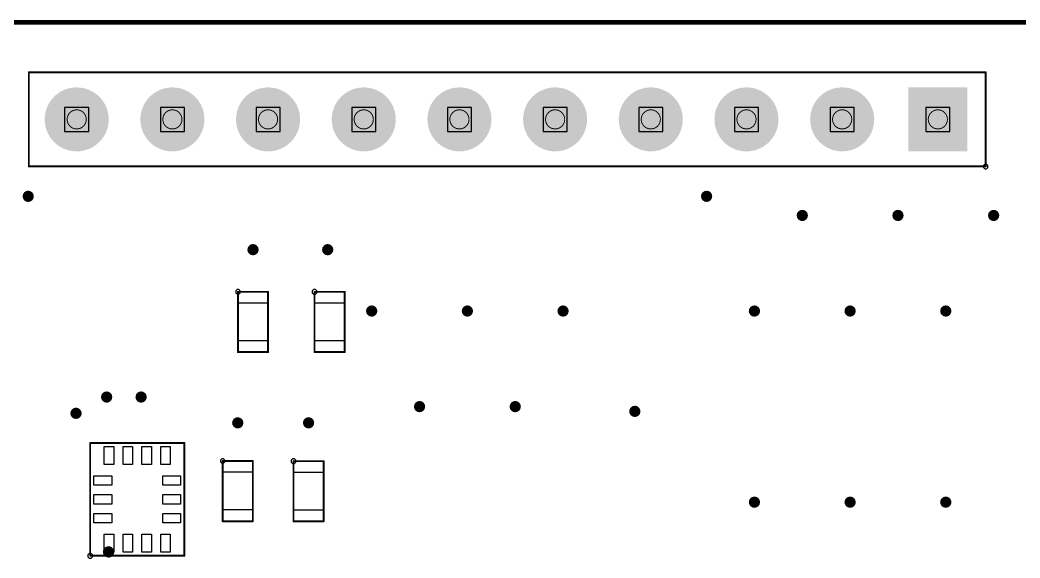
# Model space of a CAD drawing. Header units: inches. Extents: x -0.1 to 68.6, y -0.1 to 53.5.
# Drawn here: x 17.33 to 43.88, y 39.16 to 53.45 of the extents above; entities that cross this region are included whole.
import ezdxf

# ---------------------------------------------------------------- set-up
doc = ezdxf.new("R2010")
doc.units = ezdxf.units.IN
for name, color, linetype in [('Mechanical 1', 6, 'Continuous'), ('Mechanical 15', 56, 'Continuous'), ('Mechanical 6', 56, 'Continuous'), ('Mechanical 8', 56, 'Continuous'), ('Mechanical 9', 56, 'Continuous'), ('Multi-Layer', 9, 'Continuous'), ('Pad Holes', 156, 'Continuous'), ('Via Holes', 16, 'Continuous')]:
    doc.layers.add(name, color=color, linetype=linetype)

# ---------------------------------------------------------------- blocks, each defined once
blk = doc.blocks.new('LGA_14_L3_0_W2_5_P0_50_TL_12')
at = {"layer": 'Mechanical 15'}
for p, q in [((-1.525, 1.31), (-1.56, 1.275)), ((-1.56, 1.275), (-1.56, 1.25)), ((-1.56, 1.25), (-1.56, 1.225)), ((-1.56, 1.225), (-1.525, 1.19)), ((-1.475, 1.31), (-1.525, 1.31)), ((-1.525, 1.19), (-1.475, 1.19)), ((-1.44, 1.275), (-1.475, 1.31)), ((-1.475, 1.19), (-1.44, 1.225)), ((-1.44, 1.25), (-1.44, 1.275)), ((-1.44, 1.225), (-1.44, 1.25)), ((-1.44, 1.25), (-1.44, 1.25)), ((-1.44, 1.25), (-1.44, 1.25)), ((-0.625, 1.15), (-0.375, 1.15)), ((-0.625, 0.675), (-0.625, 1.15)), ((-0.625, 1.15), (-0.625, 1.15)), ((-0.375, 1.15), (-0.375, 0.675)), ((-0.125, 1.15), (0.125, 1.15)), ((-0.125, 0.675), (-0.125, 1.15)), ((-0.125, 1.15), (-0.125, 1.15)), ((0.125, 1.15), (0.125, 0.675)), ((0.375, 1.15), (0.625, 1.15)), ((0.375, 0.675), (0.375, 1.15)), ((0.375, 1.15), (0.375, 1.15)), ((0.625, 1.15), (0.625, 0.675)), ((-1.4, 0.875), (-0.925, 0.875)), ((-1.4, 0.625), (-1.4, 0.875)), ((-1.4, 0.875), (-1.4, 0.875)), ((-0.925, 0.875), (-0.925, 0.625)), ((0.925, 0.875), (1.4, 0.875)), ((0.925, 0.625), (0.925, 0.875)), ((0.925, 0.875), (0.925, 0.875)), ((1.4, 0.875), (1.4, 0.625)), ((-0.925, 0.625), (-1.4, 0.625)), ((-0.375, 0.675), (-0.625, 0.675)), ((0.125, 0.675), (-0.125, 0.675)), ((0.625, 0.675), (0.375, 0.675)), ((1.4, 0.625), (0.925, 0.625)), ((-1.4, 0.375), (-0.925, 0.375)), ((-1.4, 0.125), (-1.4, 0.375)), ((-1.4, 0.375), (-1.4, 0.375)), ((-0.925, 0.375), (-0.925, 0.125)), ((0.925, 0.375), (1.4, 0.375)), ((0.925, 0.125), (0.925, 0.375)), ((0.925, 0.375), (0.925, 0.375)), ((1.4, 0.375), (1.4, 0.125)), ((-0.925, 0.125), (-1.4, 0.125)), ((1.4, 0.125), (0.925, 0.125)), ((-1.4, -0.125), (-0.925, -0.125)), ((-1.4, -0.375), (-1.4, -0.125)), ((-1.4, -0.125), (-1.4, -0.125)), ((-0.925, -0.125), (-0.925, -0.375)), ((0.925, -0.125), (1.4, -0.125)), ((0.925, -0.375), (0.925, -0.125)), ((0.925, -0.125), (0.925, -0.125)), ((1.4, -0.125), (1.4, -0.375)), ((-0.925, -0.375), (-1.4, -0.375)), ((1.4, -0.375), (0.925, -0.375)), ((-1.4, -0.625), (-0.925, -0.625)), ((-1.4, -0.875), (-1.4, -0.625)), ((-1.4, -0.625), (-1.4, -0.625)), ((-0.925, -0.625), (-0.925, -0.875)), ((-0.625, -0.675), (-0.375, -0.675)), ((-0.625, -1.15), (-0.625, -0.675)), ((-0.625, -0.675), (-0.625, -0.675)), ((-0.375, -0.675), (-0.375, -1.15)), ((-0.125, -0.675), (0.125, -0.675)), ((-0.125, -1.15), (-0.125, -0.675)), ((-0.125, -0.675), (-0.125, -0.675)), ((0.125, -0.675), (0.125, -1.15)), ((0.375, -0.675), (0.625, -0.675)), ((0.375, -1.15), (0.375, -0.675)), ((0.375, -0.675), (0.375, -0.675)), ((0.625, -0.675), (0.625, -1.15)), ((0.925, -0.625), (1.4, -0.625)), ((0.925, -0.875), (0.925, -0.625)), ((0.925, -0.625), (0.925, -0.625)), ((1.4, -0.625), (1.4, -0.875)), ((-0.925, -0.875), (-1.4, -0.875)), ((1.4, -0.875), (0.925, -0.875)), ((-0.375, -1.15), (-0.625, -1.15)), ((0.125, -1.15), (-0.125, -1.15)), ((0.625, -1.15), (0.375, -1.15))]:
    blk.add_line(p, q, dxfattribs=at)
for points in [[(-1.5, 1.25, 0.0508, 0.0508, 0), (-1.5, -1.25, 0.0508, 0.0508, 0)], [(-1.5, 1.25, 0.0508, 0.0508, 0), (1.5, 1.25, 0.0508, 0.0508, 0)], [(1.5, 1.25, 0.0508, 0.0508, 0), (1.5, -1.25, 0.0508, 0.0508, 0)], [(-1.5, -1.25, 0.0508, 0.0508, 0), (1.5, -1.25, 0.0508, 0.0508, 0)]]:
    blk.add_lwpolyline(points, format="xyseb", dxfattribs=at)
for points in [[(-1.513, 1.25, 0.0254, 0.0254, 1), (-1.487, 1.25, 0.0254, 0.0254, 1)], [(-1.513, 1.25, 0.0254, 0.0254, 1), (-1.487, 1.25, 0.0254, 0.0254, 1)], [(1.487, 1.25, 0.0254, 0.0254, 1), (1.513, 1.25, 0.0254, 0.0254, 1)], [(1.487, 1.25, 0.0254, 0.0254, 1), (1.513, 1.25, 0.0254, 0.0254, 1)], [(-1.513, -1.25, 0.0254, 0.0254, 1), (-1.487, -1.25, 0.0254, 0.0254, 1)], [(-1.513, -1.25, 0.0254, 0.0254, 1), (-1.487, -1.25, 0.0254, 0.0254, 1)], [(1.487, -1.25, 0.0254, 0.0254, 1), (1.513, -1.25, 0.0254, 0.0254, 1)], [(1.487, -1.25, 0.0254, 0.0254, 1), (1.513, -1.25, 0.0254, 0.0254, 1)]]:
    blk.add_lwpolyline(points, format="xyseb", close=True, dxfattribs=at)
at = {"layer": 'Mechanical 6'}
for points in [[(-1.322, 0.762, 0.15, 0.15, 1), (-1.472, 0.762, 0.15, 0.15, 1)], [(-1.51, 0.762, 0.075, 0.075, 1), (-1.435, 0.762, 0.075, 0.075, 1)], [(-1.36, 0.762, 0.075, 0.075, 1), (-1.285, 0.762, 0.075, 0.075, 1)]]:
    blk.add_lwpolyline(points, format="xyseb", close=True, dxfattribs=at)
blk = doc.blocks.new('C0603_24')
at = {"layer": 'Mechanical 15'}
for p, q in [((-0.8, -0.4), (-0.8, 0.4)), ((-0.8, 0.4), (-0.5, 0.4)), ((-0.5, 0.4), (-0.5, -0.4)), ((0.8, 0.4), (0.5, 0.4)), ((0.5, 0.4), (0.5, -0.4)), ((0.8, -0.4), (0.8, 0.4)), ((-0.825, -0.34), (-0.86, -0.375)), ((-0.86, -0.375), (-0.86, -0.4)), ((-0.86, -0.4), (-0.86, -0.425)), ((-0.86, -0.425), (-0.825, -0.46)), ((-0.775, -0.34), (-0.825, -0.34)), ((-0.825, -0.46), (-0.775, -0.46)), ((-0.5, -0.4), (-0.8, -0.4)), ((-0.8, -0.4), (-0.8, -0.4)), ((-0.74, -0.375), (-0.775, -0.34)), ((-0.775, -0.46), (-0.74, -0.425)), ((-0.74, -0.4), (-0.74, -0.375)), ((-0.74, -0.425), (-0.74, -0.4)), ((-0.74, -0.4), (-0.74, -0.4)), ((-0.74, -0.4), (-0.74, -0.4)), ((0.5, -0.4), (0.8, -0.4)), ((0.8, -0.4), (0.8, -0.4))]:
    blk.add_line(p, q, dxfattribs=at)
for points in [[(-0.8, -0.4, 0.0508, 0.0508, 0), (-0.8, 0.4, 0.0508, 0.0508, 0)], [(0.8, 0.4, 0.0508, 0.0508, 0), (-0.8, 0.4, 0.0508, 0.0508, 0)], [(0.8, -0.4, 0.0508, 0.0508, 0), (0.8, 0.4, 0.0508, 0.0508, 0)], [(0.8, -0.4, 0.0508, 0.0508, 0), (-0.8, -0.4, 0.0508, 0.0508, 0)]]:
    blk.add_lwpolyline(points, format="xyseb", dxfattribs=at)
for points in [[(-0.813, 0.4, 0.0254, 0.0254, 1), (-0.787, 0.4, 0.0254, 0.0254, 1)], [(-0.813, 0.4, 0.0254, 0.0254, 1), (-0.787, 0.4, 0.0254, 0.0254, 1)], [(0.787, 0.4, 0.0254, 0.0254, 1), (0.813, 0.4, 0.0254, 0.0254, 1)], [(0.787, 0.4, 0.0254, 0.0254, 1), (0.813, 0.4, 0.0254, 0.0254, 1)], [(-0.813, -0.4, 0.0254, 0.0254, 1), (-0.787, -0.4, 0.0254, 0.0254, 1)], [(-0.813, -0.4, 0.0254, 0.0254, 1), (-0.787, -0.4, 0.0254, 0.0254, 1)], [(0.787, -0.4, 0.0254, 0.0254, 1), (0.813, -0.4, 0.0254, 0.0254, 1)], [(0.787, -0.4, 0.0254, 0.0254, 1), (0.813, -0.4, 0.0254, 0.0254, 1)]]:
    blk.add_lwpolyline(points, format="xyseb", close=True, dxfattribs=at)
blk = doc.blocks.new('C0603_25')
at = {"layer": 'Mechanical 15'}
for p, q in [((-0.8, -0.4), (-0.8, 0.4)), ((-0.8, 0.4), (-0.5, 0.4)), ((-0.5, 0.4), (-0.5, -0.4)), ((0.8, 0.4), (0.5, 0.4)), ((0.5, 0.4), (0.5, -0.4)), ((0.8, -0.4), (0.8, 0.4)), ((-0.825, -0.34), (-0.86, -0.375)), ((-0.86, -0.375), (-0.86, -0.4)), ((-0.86, -0.4), (-0.86, -0.425)), ((-0.86, -0.425), (-0.825, -0.46)), ((-0.775, -0.34), (-0.825, -0.34)), ((-0.825, -0.46), (-0.775, -0.46)), ((-0.5, -0.4), (-0.8, -0.4)), ((-0.8, -0.4), (-0.8, -0.4)), ((-0.74, -0.375), (-0.775, -0.34)), ((-0.775, -0.46), (-0.74, -0.425)), ((-0.74, -0.4), (-0.74, -0.375)), ((-0.74, -0.425), (-0.74, -0.4)), ((-0.74, -0.4), (-0.74, -0.4)), ((-0.74, -0.4), (-0.74, -0.4)), ((0.5, -0.4), (0.8, -0.4)), ((0.8, -0.4), (0.8, -0.4))]:
    blk.add_line(p, q, dxfattribs=at)
for points in [[(0.8, 0.4, 0.0508, 0.0508, 0), (-0.8, 0.4, 0.0508, 0.0508, 0)], [(-0.8, -0.4, 0.0508, 0.0508, 0), (-0.8, 0.4, 0.0508, 0.0508, 0)], [(0.8, -0.4, 0.0508, 0.0508, 0), (0.8, 0.4, 0.0508, 0.0508, 0)], [(0.8, -0.4, 0.0508, 0.0508, 0), (-0.8, -0.4, 0.0508, 0.0508, 0)]]:
    blk.add_lwpolyline(points, format="xyseb", dxfattribs=at)
for points in [[(-0.813, 0.4, 0.0254, 0.0254, 1), (-0.787, 0.4, 0.0254, 0.0254, 1)], [(-0.813, 0.4, 0.0254, 0.0254, 1), (-0.787, 0.4, 0.0254, 0.0254, 1)], [(0.787, 0.4, 0.0254, 0.0254, 1), (0.813, 0.4, 0.0254, 0.0254, 1)], [(0.787, 0.4, 0.0254, 0.0254, 1), (0.813, 0.4, 0.0254, 0.0254, 1)], [(-0.813, -0.4, 0.0254, 0.0254, 1), (-0.787, -0.4, 0.0254, 0.0254, 1)], [(-0.813, -0.4, 0.0254, 0.0254, 1), (-0.787, -0.4, 0.0254, 0.0254, 1)], [(0.787, -0.4, 0.0254, 0.0254, 1), (0.813, -0.4, 0.0254, 0.0254, 1)], [(0.787, -0.4, 0.0254, 0.0254, 1), (0.813, -0.4, 0.0254, 0.0254, 1)]]:
    blk.add_lwpolyline(points, format="xyseb", close=True, dxfattribs=at)
blk = doc.blocks.new('C0603_26')
at = {"layer": 'Mechanical 15'}
for p, q in [((-0.8, -0.4), (-0.8, 0.4)), ((-0.8, 0.4), (-0.5, 0.4)), ((-0.5, 0.4), (-0.5, -0.4)), ((0.8, 0.4), (0.5, 0.4)), ((0.5, 0.4), (0.5, -0.4)), ((0.8, -0.4), (0.8, 0.4)), ((-0.825, -0.34), (-0.86, -0.375)), ((-0.86, -0.375), (-0.86, -0.4)), ((-0.86, -0.4), (-0.86, -0.425)), ((-0.86, -0.425), (-0.825, -0.46)), ((-0.775, -0.34), (-0.825, -0.34)), ((-0.825, -0.46), (-0.775, -0.46)), ((-0.5, -0.4), (-0.8, -0.4)), ((-0.8, -0.4), (-0.8, -0.4)), ((-0.74, -0.375), (-0.775, -0.34)), ((-0.775, -0.46), (-0.74, -0.425)), ((-0.74, -0.4), (-0.74, -0.375)), ((-0.74, -0.425), (-0.74, -0.4)), ((-0.74, -0.4), (-0.74, -0.4)), ((-0.74, -0.4), (-0.74, -0.4)), ((0.5, -0.4), (0.8, -0.4)), ((0.8, -0.4), (0.8, -0.4))]:
    blk.add_line(p, q, dxfattribs=at)
for points in [[(0.8, 0.4, 0.0508, 0.0508, 0), (-0.8, 0.4, 0.0508, 0.0508, 0)], [(-0.8, -0.4, 0.0508, 0.0508, 0), (-0.8, 0.4, 0.0508, 0.0508, 0)], [(0.8, -0.4, 0.0508, 0.0508, 0), (0.8, 0.4, 0.0508, 0.0508, 0)], [(0.8, -0.4, 0.0508, 0.0508, 0), (-0.8, -0.4, 0.0508, 0.0508, 0)]]:
    blk.add_lwpolyline(points, format="xyseb", dxfattribs=at)
for points in [[(-0.813, 0.4, 0.0254, 0.0254, 1), (-0.787, 0.4, 0.0254, 0.0254, 1)], [(-0.813, 0.4, 0.0254, 0.0254, 1), (-0.787, 0.4, 0.0254, 0.0254, 1)], [(0.787, 0.4, 0.0254, 0.0254, 1), (0.813, 0.4, 0.0254, 0.0254, 1)], [(0.787, 0.4, 0.0254, 0.0254, 1), (0.813, 0.4, 0.0254, 0.0254, 1)], [(-0.813, -0.4, 0.0254, 0.0254, 1), (-0.787, -0.4, 0.0254, 0.0254, 1)], [(-0.813, -0.4, 0.0254, 0.0254, 1), (-0.787, -0.4, 0.0254, 0.0254, 1)], [(0.787, -0.4, 0.0254, 0.0254, 1), (0.813, -0.4, 0.0254, 0.0254, 1)], [(0.787, -0.4, 0.0254, 0.0254, 1), (0.813, -0.4, 0.0254, 0.0254, 1)]]:
    blk.add_lwpolyline(points, format="xyseb", close=True, dxfattribs=at)
blk = doc.blocks.new('C0603_27')
at = {"layer": 'Mechanical 15'}
for p, q in [((-0.8, -0.4), (-0.8, 0.4)), ((-0.8, 0.4), (-0.5, 0.4)), ((-0.5, 0.4), (-0.5, -0.4)), ((0.8, 0.4), (0.5, 0.4)), ((0.5, 0.4), (0.5, -0.4)), ((0.8, -0.4), (0.8, 0.4)), ((-0.825, -0.34), (-0.86, -0.375)), ((-0.86, -0.375), (-0.86, -0.4)), ((-0.86, -0.4), (-0.86, -0.425)), ((-0.86, -0.425), (-0.825, -0.46)), ((-0.775, -0.34), (-0.825, -0.34)), ((-0.825, -0.46), (-0.775, -0.46)), ((-0.5, -0.4), (-0.8, -0.4)), ((-0.8, -0.4), (-0.8, -0.4)), ((-0.74, -0.375), (-0.775, -0.34)), ((-0.775, -0.46), (-0.74, -0.425)), ((-0.74, -0.4), (-0.74, -0.375)), ((-0.74, -0.425), (-0.74, -0.4)), ((-0.74, -0.4), (-0.74, -0.4)), ((-0.74, -0.4), (-0.74, -0.4)), ((0.5, -0.4), (0.8, -0.4)), ((0.8, -0.4), (0.8, -0.4))]:
    blk.add_line(p, q, dxfattribs=at)
for points in [[(-0.8, -0.4, 0.0508, 0.0508, 0), (-0.8, 0.4, 0.0508, 0.0508, 0)], [(0.8, 0.4, 0.0508, 0.0508, 0), (-0.8, 0.4, 0.0508, 0.0508, 0)], [(0.8, -0.4, 0.0508, 0.0508, 0), (0.8, 0.4, 0.0508, 0.0508, 0)], [(0.8, -0.4, 0.0508, 0.0508, 0), (-0.8, -0.4, 0.0508, 0.0508, 0)]]:
    blk.add_lwpolyline(points, format="xyseb", dxfattribs=at)
for points in [[(-0.813, 0.4, 0.0254, 0.0254, 1), (-0.787, 0.4, 0.0254, 0.0254, 1)], [(-0.813, 0.4, 0.0254, 0.0254, 1), (-0.787, 0.4, 0.0254, 0.0254, 1)], [(0.787, 0.4, 0.0254, 0.0254, 1), (0.813, 0.4, 0.0254, 0.0254, 1)], [(0.787, 0.4, 0.0254, 0.0254, 1), (0.813, 0.4, 0.0254, 0.0254, 1)], [(-0.813, -0.4, 0.0254, 0.0254, 1), (-0.787, -0.4, 0.0254, 0.0254, 1)], [(-0.813, -0.4, 0.0254, 0.0254, 1), (-0.787, -0.4, 0.0254, 0.0254, 1)], [(0.787, -0.4, 0.0254, 0.0254, 1), (0.813, -0.4, 0.0254, 0.0254, 1)], [(0.787, -0.4, 0.0254, 0.0254, 1), (0.813, -0.4, 0.0254, 0.0254, 1)]]:
    blk.add_lwpolyline(points, format="xyseb", close=True, dxfattribs=at)
blk = doc.blocks.new('HDR_TH_10P_P2_54_V_M_B_39')
at = {"layer": 'Multi-Layer'}
blk.add_hatch(color=9, dxfattribs=at).paths.add_polyline_path([(-12.217, 0.85), (-10.643, 0.85), (-10.643, -0.85), (-12.217, -0.85)])
h = blk.add_hatch(color=9, dxfattribs=at)
edge = h.paths.add_edge_path()
edge.add_arc((-8.89, 0), 0.85, 0, 360)
h = blk.add_hatch(color=9, dxfattribs=at)
edge = h.paths.add_edge_path()
edge.add_arc((-6.35, 0), 0.85, 0, 360)
h = blk.add_hatch(color=9, dxfattribs=at)
edge = h.paths.add_edge_path()
edge.add_arc((-3.81, 0), 0.85, 0, 360)
h = blk.add_hatch(color=9, dxfattribs=at)
edge = h.paths.add_edge_path()
edge.add_arc((-1.27, 0), 0.85, 0, 360)
h = blk.add_hatch(color=9, dxfattribs=at)
edge = h.paths.add_edge_path()
edge.add_arc((1.27, 0), 0.85, 0, 360)
h = blk.add_hatch(color=9, dxfattribs=at)
edge = h.paths.add_edge_path()
edge.add_arc((3.81, 0), 0.85, 0, 360)
h = blk.add_hatch(color=9, dxfattribs=at)
edge = h.paths.add_edge_path()
edge.add_arc((6.35, 0), 0.85, 0, 360)
h = blk.add_hatch(color=9, dxfattribs=at)
edge = h.paths.add_edge_path()
edge.add_arc((8.89, 0), 0.85, 0, 360)
h = blk.add_hatch(color=9, dxfattribs=at)
edge = h.paths.add_edge_path()
edge.add_arc((11.43, 0), 0.85, 0, 360)
at = {"layer": 'Pad Holes'}
h = blk.add_hatch(color=7, dxfattribs=at)
edge = h.paths.add_edge_path()
edge.add_arc((-11.43, 0), 0.55, 0, 360)
h = blk.add_hatch(color=7, dxfattribs=at)
edge = h.paths.add_edge_path()
edge.add_arc((-8.89, 0), 0.55, 0, 360)
h = blk.add_hatch(color=7, dxfattribs=at)
edge = h.paths.add_edge_path()
edge.add_arc((-6.35, 0), 0.55, 0, 360)
h = blk.add_hatch(color=7, dxfattribs=at)
edge = h.paths.add_edge_path()
edge.add_arc((-3.81, 0), 0.55, 0, 360)
h = blk.add_hatch(color=7, dxfattribs=at)
edge = h.paths.add_edge_path()
edge.add_arc((-1.27, 0), 0.55, 0, 360)
h = blk.add_hatch(color=7, dxfattribs=at)
edge = h.paths.add_edge_path()
edge.add_arc((1.27, 0), 0.55, 0, 360)
h = blk.add_hatch(color=7, dxfattribs=at)
edge = h.paths.add_edge_path()
edge.add_arc((3.81, 0), 0.55, 0, 360)
h = blk.add_hatch(color=7, dxfattribs=at)
edge = h.paths.add_edge_path()
edge.add_arc((6.35, 0), 0.55, 0, 360)
h = blk.add_hatch(color=7, dxfattribs=at)
edge = h.paths.add_edge_path()
edge.add_arc((8.89, 0), 0.55, 0, 360)
h = blk.add_hatch(color=7, dxfattribs=at)
edge = h.paths.add_edge_path()
edge.add_arc((11.43, 0), 0.55, 0, 360)
at = {"layer": 'Mechanical 6'}
for points in [[(-12.7, 1.25, 0.0508, 0.0508, 0), (-12.7, -1.25, 0.0508, 0.0508, 0)], [(12.7, 1.25, 0.0508, 0.0508, 0), (-12.7, 1.25, 0.0508, 0.0508, 0)], [(12.7, 1.25, 0.0508, 0.0508, 0), (12.7, -1.25, 0.0508, 0.0508, 0)], [(12.7, -1.25, 0.0508, 0.0508, 0), (-12.7, -1.25, 0.0508, 0.0508, 0)]]:
    blk.add_lwpolyline(points, format="xyseb", dxfattribs=at)
for points in [[(-12.713, 1.25, 0.0254, 0.0254, 1), (-12.687, 1.25, 0.0254, 0.0254, 1)], [(-12.713, 1.25, 0.0254, 0.0254, 1), (-12.687, 1.25, 0.0254, 0.0254, 1)], [(12.687, 1.25, 0.0254, 0.0254, 1), (12.713, 1.25, 0.0254, 0.0254, 1)], [(12.687, 1.25, 0.0254, 0.0254, 1), (12.713, 1.25, 0.0254, 0.0254, 1)], [(-12.713, -1.25, 0.0254, 0.0254, 1), (-12.687, -1.25, 0.0254, 0.0254, 1)], [(-12.713, -1.25, 0.0254, 0.0254, 1), (-12.687, -1.25, 0.0254, 0.0254, 1)], [(12.687, -1.25, 0.0254, 0.0254, 1), (12.713, -1.25, 0.0254, 0.0254, 1)], [(12.687, -1.25, 0.0254, 0.0254, 1), (12.713, -1.25, 0.0254, 0.0254, 1)]]:
    blk.add_lwpolyline(points, format="xyseb", close=True, dxfattribs=at)
at = {"layer": 'Mechanical 8'}
for p, q in [((-12.725, 1.311), (-12.761, 1.275)), ((-12.761, 1.275), (-12.761, 1.25)), ((-12.761, 1.25), (-12.761, 1.225)), ((-12.761, 1.225), (-12.725, 1.189)), ((-12.675, 1.311), (-12.725, 1.311)), ((-12.725, 1.189), (-12.675, 1.189)), ((-12.639, 1.275), (-12.675, 1.311)), ((-12.675, 1.189), (-12.639, 1.225)), ((-12.639, 1.25), (-12.64, 1.25)), ((-12.64, 1.25), (-12.639, 1.25)), ((-12.639, 1.25), (-12.639, 1.275)), ((-12.639, 1.225), (-12.639, 1.25))]:
    blk.add_line(p, q, dxfattribs=at)
at = {"layer": 'Mechanical 9'}
for p, q in [((-11.11, 0.32), (-11.75, 0.32)), ((-11.75, 0.32), (-11.75, -0.32)), ((-11.11, -0.32), (-11.11, 0.32)), ((-8.57, 0.32), (-9.21, 0.32)), ((-9.21, 0.32), (-9.21, -0.32)), ((-8.57, -0.32), (-8.57, 0.32)), ((-6.03, 0.32), (-6.67, 0.32)), ((-6.67, 0.32), (-6.67, -0.32)), ((-6.03, -0.32), (-6.03, 0.32)), ((-3.49, 0.32), (-4.13, 0.32)), ((-4.13, 0.32), (-4.13, -0.32)), ((-3.49, -0.32), (-3.49, 0.32)), ((-0.95, 0.32), (-1.59, 0.32)), ((-1.59, 0.32), (-1.59, -0.32)), ((-0.95, -0.32), (-0.95, 0.32)), ((1.59, 0.32), (0.95, 0.32)), ((0.95, 0.32), (0.95, -0.32)), ((1.59, -0.32), (1.59, 0.32)), ((4.13, 0.32), (3.49, 0.32)), ((3.49, 0.32), (3.49, -0.32)), ((4.13, -0.32), (4.13, 0.32)), ((6.67, 0.32), (6.03, 0.32)), ((6.03, 0.32), (6.03, -0.32)), ((6.67, -0.32), (6.67, 0.32)), ((9.21, 0.32), (8.57, 0.32)), ((8.57, 0.32), (8.57, -0.32)), ((9.21, -0.32), (9.21, 0.32)), ((11.75, 0.32), (11.11, 0.32)), ((11.11, 0.32), (11.11, -0.32)), ((11.75, -0.32), (11.75, 0.32)), ((-11.75, -0.32), (-11.11, -0.32)), ((-11.75, -0.32), (-11.75, -0.32)), ((-9.21, -0.32), (-8.57, -0.32)), ((-9.21, -0.32), (-9.21, -0.32)), ((-6.67, -0.32), (-6.03, -0.32)), ((-6.67, -0.32), (-6.67, -0.32)), ((-4.13, -0.32), (-3.49, -0.32)), ((-4.13, -0.32), (-4.13, -0.32)), ((-1.59, -0.32), (-0.95, -0.32)), ((-1.59, -0.32), (-1.59, -0.32)), ((0.95, -0.32), (1.59, -0.32)), ((0.95, -0.32), (0.95, -0.32)), ((3.49, -0.32), (4.13, -0.32)), ((3.49, -0.32), (3.49, -0.32)), ((6.03, -0.32), (6.67, -0.32)), ((6.03, -0.32), (6.03, -0.32)), ((8.57, -0.32), (9.21, -0.32)), ((8.57, -0.32), (8.57, -0.32)), ((11.11, -0.32), (11.75, -0.32)), ((11.11, -0.32), (11.11, -0.32))]:
    blk.add_line(p, q, dxfattribs=at)

msp = doc.modelspace()

# ---------------------------------------------------------------- hatches: boundary and pattern name
at = {"layer": 'Via Holes'}
h = msp.add_hatch(color=7, dxfattribs=at)
edge = h.paths.add_edge_path()
edge.add_arc((17.551, 48.768), 0.15, 0, 360)
h = msp.add_hatch(color=7, dxfattribs=at)
edge = h.paths.add_edge_path()
edge.add_arc((35.56, 48.768), 0.15, 0, 360)
h = msp.add_hatch(color=7, dxfattribs=at)
edge = h.paths.add_edge_path()
edge.add_arc((38.1, 48.26), 0.15, 0, 360)
h = msp.add_hatch(color=7, dxfattribs=at)
edge = h.paths.add_edge_path()
edge.add_arc((40.64, 48.26), 0.15, 0, 360)
h = msp.add_hatch(color=7, dxfattribs=at)
edge = h.paths.add_edge_path()
edge.add_arc((43.18, 48.26), 0.15, 0, 360)
h = msp.add_hatch(color=7, dxfattribs=at)
edge = h.paths.add_edge_path()
edge.add_arc((23.52, 47.35), 0.15, 0, 360)
h = msp.add_hatch(color=7, dxfattribs=at)
edge = h.paths.add_edge_path()
edge.add_arc((25.502, 47.35), 0.15, 0, 360)
h = msp.add_hatch(color=7, dxfattribs=at)
edge = h.paths.add_edge_path()
edge.add_arc((26.67, 45.72), 0.15, 0, 360)
h = msp.add_hatch(color=7, dxfattribs=at)
edge = h.paths.add_edge_path()
edge.add_arc((29.21, 45.72), 0.15, 0, 360)
h = msp.add_hatch(color=7, dxfattribs=at)
edge = h.paths.add_edge_path()
edge.add_arc((31.75, 45.72), 0.15, 0, 360)
h = msp.add_hatch(color=7, dxfattribs=at)
edge = h.paths.add_edge_path()
edge.add_arc((36.83, 45.72), 0.15, 0, 360)
h = msp.add_hatch(color=7, dxfattribs=at)
edge = h.paths.add_edge_path()
edge.add_arc((39.37, 45.72), 0.15, 0, 360)
h = msp.add_hatch(color=7, dxfattribs=at)
edge = h.paths.add_edge_path()
edge.add_arc((41.91, 45.72), 0.15, 0, 360)
h = msp.add_hatch(color=7, dxfattribs=at)
edge = h.paths.add_edge_path()
edge.add_arc((19.634, 43.434), 0.15, 0, 360)
h = msp.add_hatch(color=7, dxfattribs=at)
edge = h.paths.add_edge_path()
edge.add_arc((20.549, 43.434), 0.15, 0, 360)
h = msp.add_hatch(color=7, dxfattribs=at)
edge = h.paths.add_edge_path()
edge.add_arc((27.94, 43.18), 0.15, 0, 360)
h = msp.add_hatch(color=7, dxfattribs=at)
edge = h.paths.add_edge_path()
edge.add_arc((30.48, 43.18), 0.15, 0, 360)
h = msp.add_hatch(color=7, dxfattribs=at)
edge = h.paths.add_edge_path()
edge.add_arc((18.821, 43.002), 0.15, 0, 360)
h = msp.add_hatch(color=7, dxfattribs=at)
edge = h.paths.add_edge_path()
edge.add_arc((33.655, 43.053), 0.15, 0, 360)
h = msp.add_hatch(color=7, dxfattribs=at)
edge = h.paths.add_edge_path()
edge.add_arc((23.114, 42.748), 0.15, 0, 360)
h = msp.add_hatch(color=7, dxfattribs=at)
edge = h.paths.add_edge_path()
edge.add_arc((24.994, 42.748), 0.15, 0, 360)
h = msp.add_hatch(color=7, dxfattribs=at)
edge = h.paths.add_edge_path()
edge.add_arc((36.83, 40.64), 0.15, 0, 360)
h = msp.add_hatch(color=7, dxfattribs=at)
edge = h.paths.add_edge_path()
edge.add_arc((39.37, 40.64), 0.15, 0, 360)
h = msp.add_hatch(color=7, dxfattribs=at)
edge = h.paths.add_edge_path()
edge.add_arc((41.91, 40.64), 0.15, 0, 360)

# ---------------------------------------------------------------- linework, layer by layer
at = {"layer": 'Mechanical 1'}
msp.add_lwpolyline([(0.013, 53.391, 0.127, 0.127, 0), (64.518, 53.391, 0.127, 0.127, 0)], format="xyseb", dxfattribs=at)
for points in [[(19.093, 50.813, 0.0254, 0.0254, 1), (18.585, 50.813, 0.0254, 0.0254, 1)], [(21.633, 50.813, 0.0254, 0.0254, 1), (21.125, 50.813, 0.0254, 0.0254, 1)], [(24.173, 50.813, 0.0254, 0.0254, 1), (23.665, 50.813, 0.0254, 0.0254, 1)], [(26.713, 50.813, 0.0254, 0.0254, 1), (26.205, 50.813, 0.0254, 0.0254, 1)], [(29.253, 50.813, 0.0254, 0.0254, 1), (28.745, 50.813, 0.0254, 0.0254, 1)], [(31.793, 50.813, 0.0254, 0.0254, 1), (31.285, 50.813, 0.0254, 0.0254, 1)], [(34.333, 50.813, 0.0254, 0.0254, 1), (33.825, 50.813, 0.0254, 0.0254, 1)], [(36.873, 50.813, 0.0254, 0.0254, 1), (36.365, 50.813, 0.0254, 0.0254, 1)], [(39.413, 50.813, 0.0254, 0.0254, 1), (38.905, 50.813, 0.0254, 0.0254, 1)], [(41.953, 50.813, 0.0254, 0.0254, 1), (41.445, 50.813, 0.0254, 0.0254, 1)], [(18.578, 50.813, 0.0127, 0.0127, 1), (18.591, 50.813, 0.0127, 0.0127, 1)], [(19.086, 50.813, 0.0127, 0.0127, 1), (19.099, 50.813, 0.0127, 0.0127, 1)], [(21.118, 50.813, 0.0127, 0.0127, 1), (21.131, 50.813, 0.0127, 0.0127, 1)], [(21.626, 50.813, 0.0127, 0.0127, 1), (21.639, 50.813, 0.0127, 0.0127, 1)], [(23.658, 50.813, 0.0127, 0.0127, 1), (23.671, 50.813, 0.0127, 0.0127, 1)], [(24.166, 50.813, 0.0127, 0.0127, 1), (24.179, 50.813, 0.0127, 0.0127, 1)], [(26.198, 50.813, 0.0127, 0.0127, 1), (26.211, 50.813, 0.0127, 0.0127, 1)], [(26.706, 50.813, 0.0127, 0.0127, 1), (26.719, 50.813, 0.0127, 0.0127, 1)], [(28.738, 50.813, 0.0127, 0.0127, 1), (28.751, 50.813, 0.0127, 0.0127, 1)], [(29.246, 50.813, 0.0127, 0.0127, 1), (29.259, 50.813, 0.0127, 0.0127, 1)], [(31.278, 50.813, 0.0127, 0.0127, 1), (31.291, 50.813, 0.0127, 0.0127, 1)], [(31.786, 50.813, 0.0127, 0.0127, 1), (31.799, 50.813, 0.0127, 0.0127, 1)], [(33.818, 50.813, 0.0127, 0.0127, 1), (33.831, 50.813, 0.0127, 0.0127, 1)], [(34.326, 50.813, 0.0127, 0.0127, 1), (34.339, 50.813, 0.0127, 0.0127, 1)], [(36.358, 50.813, 0.0127, 0.0127, 1), (36.371, 50.813, 0.0127, 0.0127, 1)], [(36.866, 50.813, 0.0127, 0.0127, 1), (36.879, 50.813, 0.0127, 0.0127, 1)], [(38.898, 50.813, 0.0127, 0.0127, 1), (38.911, 50.813, 0.0127, 0.0127, 1)], [(39.406, 50.813, 0.0127, 0.0127, 1), (39.419, 50.813, 0.0127, 0.0127, 1)], [(41.438, 50.813, 0.0127, 0.0127, 1), (41.451, 50.813, 0.0127, 0.0127, 1)], [(41.946, 50.813, 0.0127, 0.0127, 1), (41.959, 50.813, 0.0127, 0.0127, 1)]]:
    msp.add_lwpolyline(points, format="xyseb", close=True, dxfattribs=at)

# ---------------------------------------------------------------- block references
for name, p, rotation in [('HDR_TH_10P_P2_54_V_M_B_39', (30.269, 50.813), 180), ('C0603_25', (23.52, 45.429), 270), ('C0603_24', (25.552, 45.429), 270), ('LGA_14_L3_0_W2_5_P0_50_TL_12', (20.447, 40.716), 90), ('C0603_26', (23.114, 40.934), 270), ('C0603_27', (24.994, 40.931), 270)]:
    msp.add_blockref(name, p, dxfattribs=dict(rotation=rotation))

doc.saveas('drawing.dxf')
